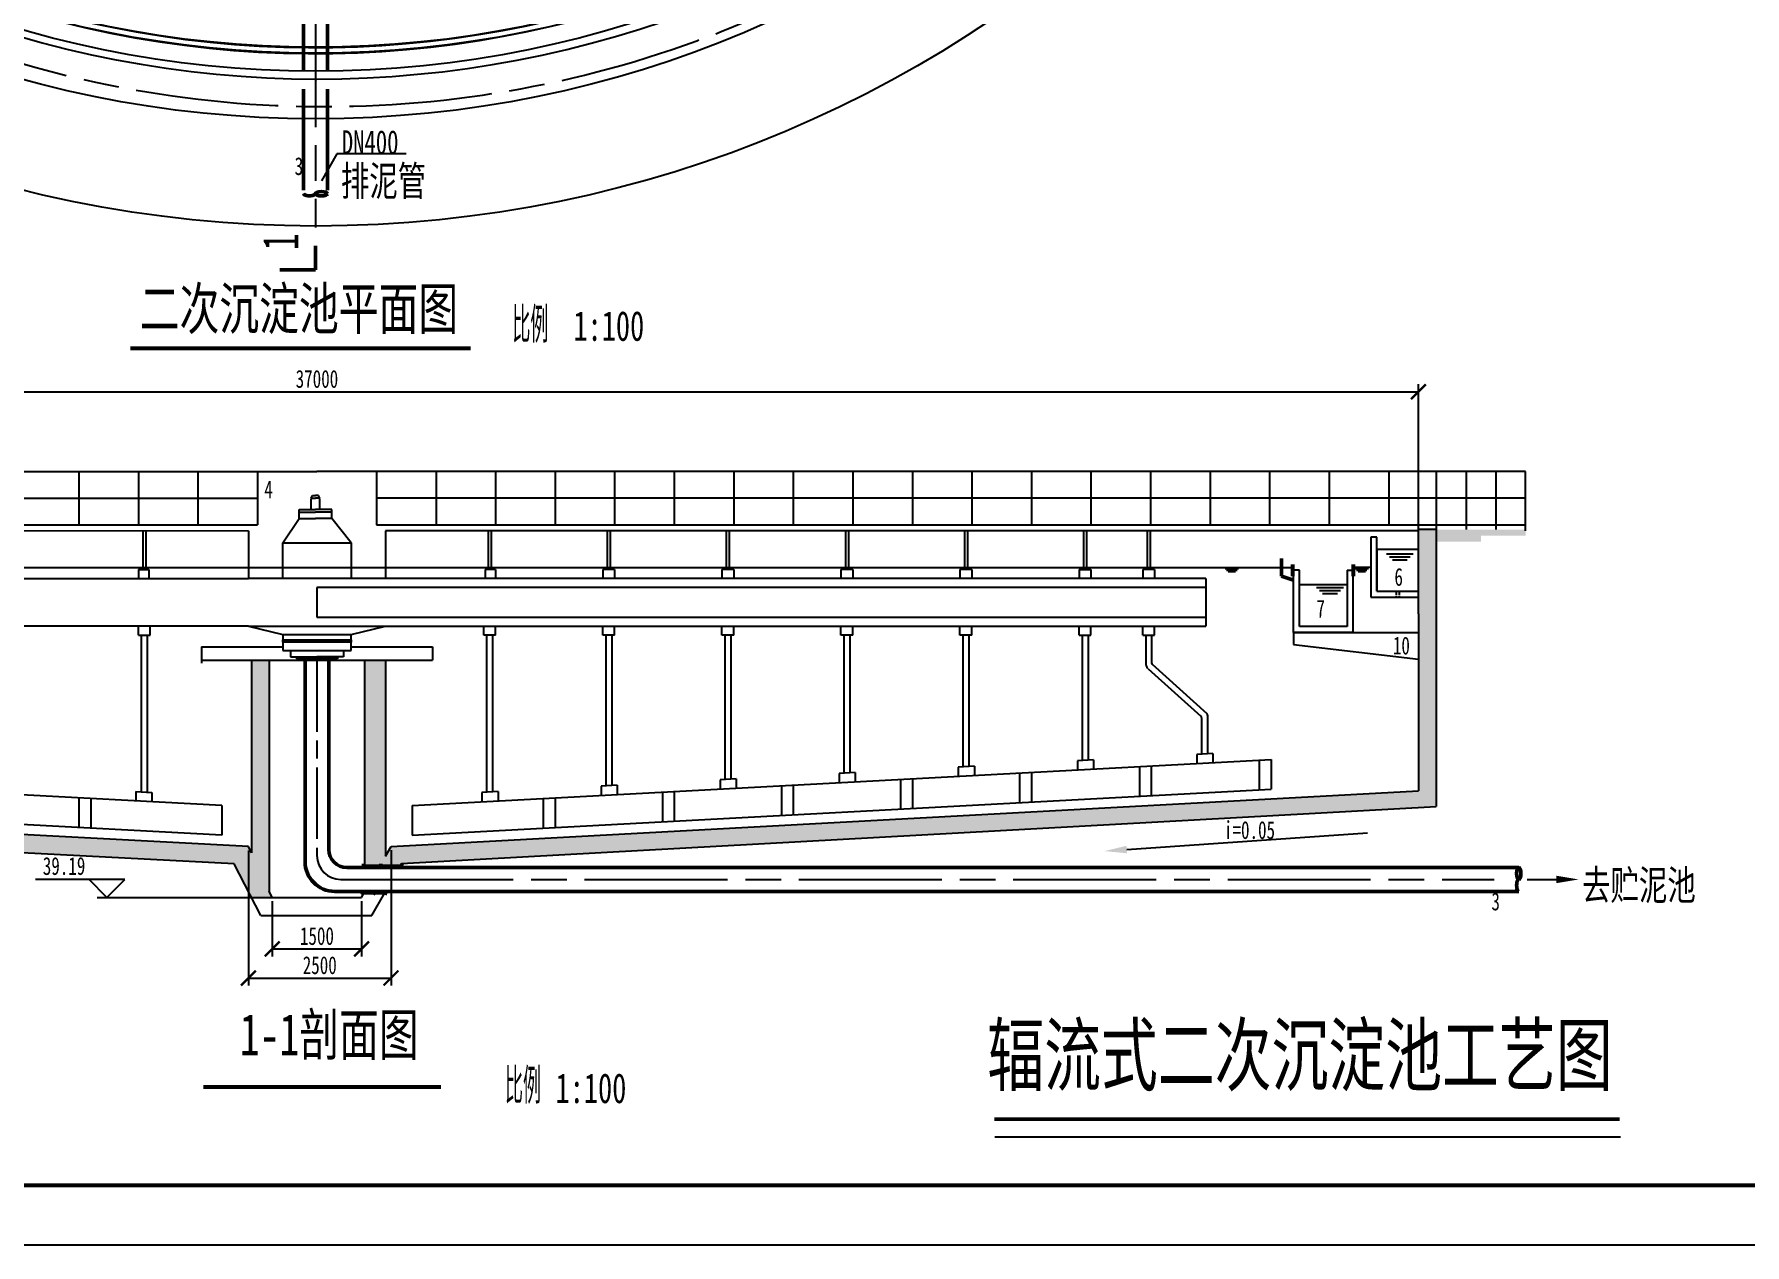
# Model space of a CAD drawing. Header units: millimetres. Extents: x -1157 to 5248, y -43968 to 1732.
# Drawn here: x 2068.3 to 2355.6, y 1127.6 to 1331 of the extents above; entities that cross this region are included whole.
import ezdxf
from ezdxf.enums import TextEntityAlignment as Align

# ---------------------------------------------------------------- set-up
doc = ezdxf.new("R2010")
doc.units = ezdxf.units.MM
for name, pattern in [('ACAD_ISO02W100', [15, 12, -3]), ('ACAD_ISO04W100', [30, 24, -3, 0, -3]), ('ACAD_ISO08W100', [36, 24, -3, 6, -3])]:
    doc.linetypes.add(name, pattern=pattern)
for name, color, linetype in [('33333', 7, 'Continuous'), ('guani', 7, 'Continuous'), ('ZI', 7, 'Continuous'), ('中心线', 7, 'ACAD_ISO08W100'), ('字', 7, 'Continuous'), ('标注', 230, 'Continuous')]:
    doc.layers.add(name, color=color, linetype=linetype)
for name, color, linetype, lineweight in [('guan', 7, 'Continuous', 53), ('图层1', 7, 'Continuous', 53), ('污泥管线', 4, 'ACAD_ISO08W100', 30), ('浮渣挡板', 200, 'Continuous', 50), ('管道', 2, 'Continuous', 50), ('设备', 7, 'Continuous', 25)]:
    doc.layers.add(name, color=color, linetype=linetype, lineweight=lineweight)
doc.styles.add('3', font='simfang.ttf', dxfattribs={"width": 0.7, "height": 3})
doc.styles.add('4', font='simfang.ttf', dxfattribs={"width": 0.7, "height": 4})
doc.styles.add('5', font='simfang.ttf', dxfattribs={"width": 0.7, "height": 5})
doc.styles.add('6', font='simfang.ttf', dxfattribs={"width": 0.7, "height": 6})
doc.styles.add('7', font='simfang.ttf', dxfattribs={"width": 0.7, "height": 7})
doc.styles.get("Standard").update_dxf_attribs({"font": 'txt', "bigfont": 'gbcbig.shx'})
doc.dimstyles.new('nn ISO-25', dxfattribs={"dimtxt": 3, "dimasz": 2.5, "dimexe": 1.25, "dimexo": 0.625, "dimtad": 1, "dimdec": 0, "dimlfac": 100, "dimtxsty": '3', "dimblk": 'ARCHTICK', "dimcen": 2.5, "dimadec": 0, "dimazin": 0, "dimtfac": 1, "dimtdec": 0, "dimtmove": 0, "dimatfit": 3, "dimfxl": 1, "dimarcsym": 0})
pattern_1 = [(50, (1826.3767, 1136.146), (1.8218467, -0.159391), [0.1905, -2.0955]), (355, (1826.3767, 1136.146), (-0.352428, 1.9105664), [0.1524, -1.6764]), (100.451, (1826.5285, 1136.1327), (1.469425, 1.751167), [0.1619, -1.7809]), (46.1842, (1826.3767, 1136.654), (2.71079, -0.420423), [0.28575, -3.14325]), (96.6356, (1826.6026, 1136.619), (2.374042, 2.474256), [0.24285, -2.67135]), (351.184, (1826.3767, 1136.654), (2.374046, 2.474251), [0.2286, -2.5146]), (21, (1826.6307, 1136.527), (1.516149, -1.022655), [0.1905, -2.0955]), (326, (1826.6307, 1136.527), (0.61802, 1.84188), [0.1524, -1.6764]), (71.4514, (1826.757, 1136.4418), (2.134165, 0.8192286), [0.1619, -1.7809]), (37.5, (1826.3767, 1136.146), (0.030886, 0.8455504), [0, -1.65608, 0, -1.7018, 0, -1.68275]), (7.5, (1826.3767, 1136.146), (0.6681966, 1.0018057), [0, -0.97028, 0, -1.61798, 0, -0.64135]), (327.5, (1825.8103, 1136.146), (1.35590595, -0.0572874), [0, -0.635, 0, -1.9812, 0, -2.6289]), (317.5, (1825.5563, 1136.146), (1.4812918, 0.254265), [0, -0.8255, 0, -1.31572, 0, -1.8669])]

# ---------------------------------------------------------------- blocks, each defined once
blk = doc.blocks.new('_ArchTick')
at = {"color": 0, "linetype": 'ByBlock', "const_width": 0.15}
blk.add_lwpolyline([(-0.5, -0.5), (0.5, 0.5)], dxfattribs=at)
blk = doc.blocks.new('*D26')
at = {"layer": 'Defpoints', "color": 0, "ltscale": 0.1, "transparency": 16777216}
for p in [(2300.78, 1270.94), (1930.78, 1257.97), (2300.78, 1247.78)]:
    blk.add_point(p, dxfattribs=at)
at = {"layer": '标注', "color": 0, "lineweight": -2, "ltscale": 0.1, "transparency": 16777216}
for p, q in [((1930.78, 1258.59), (1930.78, 1272.19)), ((1930.78, 1270.94), (2300.78, 1270.94)), ((2300.78, 1248.4), (2300.78, 1272.19))]:
    blk.add_line(p, q, dxfattribs=at)
at = {"layer": '标注', "color": 0, "lineweight": -2, "ltscale": 0.1, "transparency": 16777216, "xscale": 2.5, "yscale": 2.5, "zscale": 2.5, "rotation": 180}
blk.add_blockref('_ArchTick', (1930.78, 1270.94), dxfattribs=at)
at = {"layer": '标注', "color": 0, "lineweight": -2, "ltscale": 0.1, "transparency": 16777216, "xscale": 2.5, "yscale": 2.5, "zscale": 2.5}
blk.add_blockref('_ArchTick', (2300.78, 1270.94), dxfattribs=at)
at = {"layer": '标注', "color": 0, "lineweight": -3, "ltscale": 0.1, "transparency": 16777216, "insert": (2115.78, 1273.08), "char_height": 3, "attachment_point": 5, "style": '3'}
blk.add_mtext('37000', dxfattribs=at)
blk = doc.blocks.new('*D31')
at = {"layer": 'Defpoints', "color": 0, "ltscale": 0.1, "transparency": 16777216}
for p in [(2108.28, 1185.98), (2123.28, 1185.98), (2123.28, 1177.34)]:
    blk.add_point(p, dxfattribs=at)
at = {"layer": '标注', "color": 0, "lineweight": -2, "ltscale": 0.1, "transparency": 16777216}
for p, q in [((2108.28, 1185.36), (2108.28, 1176.09)), ((2123.28, 1185.36), (2123.28, 1176.09)), ((2108.28, 1177.34), (2123.28, 1177.34))]:
    blk.add_line(p, q, dxfattribs=at)
at = {"layer": '标注', "color": 0, "lineweight": -2, "ltscale": 0.1, "transparency": 16777216, "xscale": 2.5, "yscale": 2.5, "zscale": 2.5, "rotation": 180}
blk.add_blockref('_ArchTick', (2108.28, 1177.34), dxfattribs=at)
at = {"layer": '标注', "color": 0, "lineweight": -2, "ltscale": 0.1, "transparency": 16777216, "xscale": 2.5, "yscale": 2.5, "zscale": 2.5}
blk.add_blockref('_ArchTick', (2123.28, 1177.34), dxfattribs=at)
at = {"layer": '标注', "color": 0, "lineweight": -3, "ltscale": 0.1, "transparency": 16777216, "insert": (2115.78, 1179.49), "char_height": 3, "attachment_point": 5, "style": '3'}
blk.add_mtext('1500', dxfattribs=at)
blk = doc.blocks.new('*D32')
at = {"layer": 'Defpoints', "color": 0, "ltscale": 0.1, "transparency": 16777216}
for p in [(2104.28, 1194.52), (2128.22, 1194.57), (2128.22, 1172.45)]:
    blk.add_point(p, dxfattribs=at)
at = {"layer": '标注', "color": 0, "lineweight": -2, "ltscale": 0.1, "transparency": 16777216}
for p, q in [((2104.28, 1193.9), (2104.28, 1171.2)), ((2128.22, 1193.95), (2128.22, 1171.2)), ((2104.28, 1172.45), (2128.22, 1172.45))]:
    blk.add_line(p, q, dxfattribs=at)
at = {"layer": '标注', "color": 0, "lineweight": -2, "ltscale": 0.1, "transparency": 16777216, "xscale": 2.5, "yscale": 2.5, "zscale": 2.5, "rotation": 180}
blk.add_blockref('_ArchTick', (2104.28, 1172.45), dxfattribs=at)
at = {"layer": '标注', "color": 0, "lineweight": -2, "ltscale": 0.1, "transparency": 16777216, "xscale": 2.5, "yscale": 2.5, "zscale": 2.5}
blk.add_blockref('_ArchTick', (2128.22, 1172.45), dxfattribs=at)
at = {"layer": '标注', "color": 0, "lineweight": -3, "ltscale": 0.1, "transparency": 16777216, "insert": (2116.25, 1174.59), "char_height": 3, "attachment_point": 5, "style": '3'}
blk.add_mtext('2500', dxfattribs=at)
blk = doc.blocks.new('11')
for p, q in [((45917, 38225), (47417, 38225)), ((46217, 37925), (45917, 38225)), ((46217, 37925), (46517, 38225))]:
    blk.add_line(p, q)

msp = doc.modelspace()

# ---------------------------------------------------------------- hatches: boundary and pattern name
at = {"ltscale": 0.1}
h = msp.add_hatch(dxfattribs=at)
h.set_pattern_fill('AR-CONC', color=256, scale=0.01, style=0)
h.set_pattern_definition(pattern_1)
h.paths.add_polyline_path([(1930.78408, 1247.86461), (1927.78408, 1247.86461), (1927.78408, 1245.67202), (1930.78408, 1245.67202)])
h.paths.add_polyline_path([(1930.78408, 1233.65504), (1930.78408, 1236.95218), (1927.78408, 1236.95218), (1927.78408, 1229.56024), (1930.78408, 1229.56024)])
h.paths.add_polyline_path([(1930.78408, 1220.50285), (1927.78408, 1220.50285), (1927.78408, 1200.67316), (2101.88013, 1191.6595), (2104.82175, 1185.98306), (2108.28408, 1185.98306), (2107.78408, 1187.05064), (2107.78408, 1218.84504), (2107.78408, 1225.83032), (2104.78408, 1225.83032), (2104.78408, 1193.45612), (2104.28408, 1194.5237), (1930.78928, 1203.88331)])
h = msp.add_hatch(dxfattribs=at)
h.set_pattern_fill('AR-CONC', color=256, scale=0.01, style=0)
h.set_pattern_definition(pattern_1)
h.paths.add_polyline_path([(2303.78408, 1201.23991), (2303.78408, 1207.62872), (2303.78408, 1223.65504), (2303.78408, 1247.77827), (2300.78408, 1247.77827), (2300.78408, 1247.56827), (2300.78408, 1233.65504), (2300.78408, 1203.88359), (2128.22156, 1194.57428), (2127.28408, 1192.94306), (2127.28408, 1225.83032), (2123.78408, 1225.83032), (2123.78408, 1224.05504), (2123.78408, 1218.84504), (2123.78408, 1191.91259), (2123.78408, 1191.21611), (2125.71686, 1191.21611), (2129.75173, 1191.21611), (2130.00912, 1191.66397)])
h.paths.add_polyline_path([(2311.28408, 1246.77827), (2318.78408, 1246.77827), (2318.78408, 1247.77827), (2303.78408, 1247.77827), (2303.78408, 1245.77827), (2311.28408, 1245.77827)])

# ---------------------------------------------------------------- linework, layer by layer
at = {"lineweight": 50}
for p, q in [((2115.54967, 1291.43875), (2115.54967, 1295.43875)), ((2115.54967, 1291.43875), (2109.54967, 1291.43875)), ((2229.55251, 1148.72701), (2334.55251, 1148.72701))]:
    msp.add_line(p, q, dxfattribs=at)
for p, q in [((1912.78408, 1257.56827), (2115.78408, 1257.56827)), ((2075.78408, 1257.56827), (2075.78408, 1248.56827)), ((2085.78408, 1257.56827), (2085.78408, 1248.56827)), ((2095.78408, 1257.56827), (2095.78408, 1248.56827)), ((2105.78408, 1257.56827), (2105.78408, 1248.56827)), ((2318.78408, 1257.56827), (2115.78408, 1257.56827)), ((2125.78408, 1257.56827), (2125.78408, 1248.56827)), ((2135.78408, 1257.56827), (2135.78408, 1248.56827)), ((2145.78408, 1257.56827), (2145.78408, 1248.56827)), ((2155.78408, 1257.56827), (2155.78408, 1248.56827)), ((2165.78408, 1257.56827), (2165.78408, 1248.56827)), ((2175.78408, 1257.56827), (2175.78408, 1248.56827)), ((2185.78408, 1257.56827), (2185.78408, 1248.56827)), ((2195.78408, 1257.56827), (2195.78408, 1248.56827)), ((2205.78408, 1257.56827), (2205.78408, 1248.56827)), ((2215.78408, 1257.56827), (2215.78408, 1248.56827)), ((2225.78408, 1257.56827), (2225.78408, 1248.56827)), ((2235.78408, 1257.56827), (2235.78408, 1248.56827)), ((2245.78408, 1257.56827), (2245.78408, 1248.56827)), ((2255.78408, 1257.56827), (2255.78408, 1248.56827)), ((2265.78408, 1257.56827), (2265.78408, 1248.56827)), ((2275.78408, 1257.56827), (2275.78408, 1248.56827)), ((2285.78408, 1257.56827), (2285.78408, 1248.56827)), ((2295.78408, 1257.56827), (2295.78408, 1248.56827)), ((2300.78408, 1247.56827), (2300.78408, 1257.56827)), ((2303.78408, 1255.89752), (2303.78408, 1204.68779)), ((2318.78408, 1247.56827), (2318.78408, 1257.56827)), ((1912.78408, 1253.06397), (2105.78408, 1253.06397)), ((2318.78408, 1253.06397), (2125.78408, 1253.06397)), ((1937.78408, 1247.86461), (2104.28408, 1247.57504)), ((2086.53408, 1247.55504), (2086.53408, 1241.05504)), ((2087.03408, 1247.55504), (2087.03408, 1241.05504)), ((2300.78408, 1247.55504), (2127.28408, 1247.55504)), ((2144.53408, 1247.55504), (2144.53408, 1241.05504)), ((2145.03408, 1247.55504), (2145.03408, 1241.05504)), ((2164.53408, 1247.55504), (2164.53408, 1241.05504)), ((2165.03408, 1247.55504), (2165.03408, 1241.05504)), ((2184.53408, 1247.55504), (2184.53408, 1241.05504)), ((2185.03408, 1247.55504), (2185.03408, 1241.05504)), ((2204.53408, 1247.55504), (2204.53408, 1241.05504)), ((2205.03408, 1247.55504), (2205.03408, 1241.05504)), ((2224.53408, 1247.55504), (2224.53408, 1241.05504)), ((2225.03408, 1247.55504), (2225.03408, 1241.05504)), ((2244.53408, 1247.55504), (2244.53408, 1241.05504)), ((2245.03408, 1247.55504), (2245.03408, 1241.05504)), ((2255.2214, 1247.55504), (2255.2214, 1241.05504)), ((2255.7214, 1247.55504), (2255.7214, 1241.05504)), ((2300.78408, 1233.65504), (2300.78408, 1247.77827)), ((2303.78408, 1247.77827), (2300.78408, 1247.77827)), ((1966.51389, 1239.55504), (2104.28408, 1239.55504)), ((2085.78408, 1241.05504), (2087.54543, 1241.05504)), ((2085.78408, 1241.05504), (2085.78408, 1239.55504)), ((2087.54543, 1239.55504), (2087.54543, 1239.55504)), ((2265.05426, 1239.55504), (2127.28408, 1239.55504)), ((2145.78408, 1241.05504), (2144.02273, 1241.05504)), ((2144.02273, 1239.55504), (2144.02273, 1239.55504)), ((2145.78408, 1241.05504), (2145.78408, 1239.55504)), ((2163.78408, 1241.05504), (2163.78408, 1239.55504)), ((2165.78408, 1241.05504), (2163.78408, 1241.05504)), ((2165.78408, 1241.05504), (2165.78408, 1239.55504)), ((2185.78408, 1241.05504), (2183.78408, 1241.05504)), ((2183.78408, 1241.05504), (2183.78408, 1239.55504)), ((2185.78408, 1241.05504), (2185.78408, 1239.55504)), ((2203.78408, 1241.05504), (2203.78408, 1239.55504)), ((2205.78408, 1241.05504), (2203.78408, 1241.05504)), ((2205.78408, 1241.05504), (2205.78408, 1239.55504)), ((2225.78408, 1241.05504), (2223.78408, 1241.05504)), ((2223.78408, 1241.05504), (2223.78408, 1239.55504)), ((2225.78408, 1241.05504), (2225.78408, 1239.55504)), ((2243.78408, 1241.05504), (2245.78408, 1241.05504)), ((2243.78408, 1241.05504), (2243.78408, 1239.55504)), ((2245.78408, 1241.05504), (2245.78408, 1239.55504)), ((2256.4714, 1241.05504), (2254.4714, 1241.05504)), ((2254.4714, 1241.05504), (2254.4714, 1239.55504)), ((2256.4714, 1241.05504), (2256.4714, 1239.55504)), ((2265.05426, 1239.55504), (2265.05426, 1231.55504)), ((2265.05426, 1238.05504), (2127.28408, 1238.05504)), ((2127.28408, 1233.05504), (2265.05426, 1233.05504)), ((2300.78408, 1233.65504), (2300.78408, 1221.65504)), ((2300.78408, 1233.34504), (2300.78408, 1230.34504)), ((2104.28408, 1231.55504), (1966.51389, 1231.55504)), ((2085.78408, 1230.05504), (2085.78408, 1231.55504)), ((2085.78408, 1230.05504), (2087.78408, 1230.05504)), ((2086.28408, 1230.05504), (2086.28408, 1203.72742)), ((2087.28408, 1230.05504), (2087.28408, 1203.66607)), ((2087.78408, 1230.05504), (2087.78408, 1231.55504)), ((2127.28408, 1231.55504), (2265.05426, 1231.55504)), ((2143.78408, 1230.05504), (2143.78408, 1231.55504)), ((2145.78408, 1230.05504), (2143.78408, 1230.05504)), ((2144.28408, 1230.05504), (2144.28408, 1203.66607)), ((2145.28408, 1230.05504), (2145.28408, 1203.72742)), ((2145.78408, 1230.05504), (2145.78408, 1231.55504)), ((2163.78408, 1230.05504), (2163.78408, 1231.55504)), ((2165.78408, 1230.05504), (2163.78408, 1230.05504)), ((2164.28408, 1230.05504), (2164.28408, 1204.72967)), ((2165.28408, 1230.05504), (2165.28408, 1204.79102)), ((2165.78408, 1230.05504), (2165.78408, 1231.55504)), ((2183.78408, 1230.05504), (2183.78408, 1231.55504)), ((2185.78408, 1230.05504), (2183.78408, 1230.05504)), ((2184.28408, 1230.05504), (2184.28408, 1205.80327)), ((2185.28408, 1230.05504), (2185.28408, 1205.86462)), ((2185.78408, 1230.05504), (2185.78408, 1231.55504)), ((2203.78408, 1230.05504), (2203.78408, 1231.55504)), ((2205.78408, 1230.05504), (2203.78408, 1230.05504)), ((2204.28408, 1230.05504), (2204.28408, 1206.85686)), ((2205.28408, 1230.05504), (2205.28408, 1206.91821)), ((2205.78408, 1230.05504), (2205.78408, 1231.55504)), ((2223.78408, 1230.05504), (2223.78408, 1231.55504)), ((2225.78408, 1230.05504), (2223.78408, 1230.05504)), ((2224.28408, 1230.05504), (2224.28408, 1207.92046)), ((2225.28408, 1230.05504), (2225.28408, 1207.98181)), ((2225.78408, 1230.05504), (2225.78408, 1231.55504)), ((2243.78408, 1230.05504), (2243.78408, 1231.55504)), ((2243.78408, 1230.05504), (2245.78408, 1230.05504)), ((2244.28408, 1230.05504), (2244.28408, 1208.98406)), ((2245.28408, 1230.05504), (2245.28408, 1209.04541)), ((2245.78408, 1230.05504), (2245.78408, 1231.55504)), ((2254.4714, 1230.05504), (2254.4714, 1231.55504)), ((2254.4714, 1230.05504), (2256.4714, 1230.05504)), ((2254.9714, 1230.05504), (2254.9714, 1225.42075)), ((2255.9714, 1230.05504), (2255.9714, 1225.42075)), ((2256.4714, 1230.05504), (2256.4714, 1231.55504)), ((2096.38408, 1225.83032), (2135.18408, 1225.83032)), ((2107.78408, 1225.83032), (2107.78408, 1224.05504)), ((2107.78408, 1225.83032), (2107.78408, 1225.83032)), ((2107.78408, 1225.83032), (2107.78408, 1218.84504)), ((2123.78408, 1225.83032), (2123.78408, 1218.84504)), ((2123.78408, 1225.83032), (2123.78408, 1224.05504)), ((2255.36322, 1224.41546), (2264.23217, 1216.42039)), ((2256.03279, 1225.15821), (2265.23217, 1216.86526)), ((2107.78408, 1218.84504), (2107.78408, 1187.05064)), ((2123.78408, 1218.84504), (2123.78408, 1191.91259)), ((2264.39738, 1210.05418), (2264.39738, 1216.04901)), ((2265.23217, 1216.86526), (2265.24074, 1216.85716)), ((2265.39738, 1210.11554), (2265.39738, 1216.4937)), ((2300.78408, 1212.65504), (2300.78408, 1207.02442)), ((2263.54324, 1210.00043), (2263.54324, 1208.49071)), ((2266.25152, 1210.16794), (2266.25152, 1208.65822)), ((2203.49183, 1206.80825), (2203.49183, 1205.30113)), ((2206.20011, 1206.97441), (2206.20011, 1205.43466)), ((2223.49183, 1207.87185), (2223.49183, 1206.37473)), ((2226.20011, 1208.03801), (2226.20011, 1206.50826)), ((2235.78408, 1207.02273), (2235.78408, 1202.01666)), ((2243.49183, 1208.93545), (2243.49183, 1207.44833)), ((2246.20011, 1209.10161), (2246.20011, 1207.58186)), ((2255.90786, 1208.10297), (2255.90786, 1203.0969)), ((2276.03165, 1209.18322), (2276.03165, 1204.17715)), ((2085.36804, 1203.78498), (2085.36804, 1202.21386)), ((2146.20011, 1203.78498), (2146.20011, 1202.21386)), ((2163.49183, 1204.68106), (2163.49183, 1203.15393)), ((2166.20011, 1204.84722), (2166.20011, 1203.28746)), ((2175.80385, 1203.80299), (2175.80385, 1198.79691)), ((2183.49183, 1205.75466), (2183.49183, 1204.23753)), ((2186.20011, 1205.92082), (2186.20011, 1204.36106)), ((2195.78408, 1204.87553), (2195.78408, 1199.86945)), ((2215.78408, 1205.94913), (2215.78408, 1200.94305)), ((2075.78408, 1202.72833), (2075.78408, 1197.72225)), ((2088.07633, 1203.61746), (2088.07633, 1202.04634)), ((2099.78408, 1201.44), (2099.78408, 1196.43393)), ((2131.78408, 1201.44), (2131.78408, 1196.43393)), ((2143.49183, 1203.61746), (2143.49183, 1202.04634)), ((2155.78408, 1202.72833), (2155.78408, 1197.72225)), ((2229.64245, 1145.77037), (2334.69977, 1145.77037)), ((1814.10078, 1127.63614), (2655.10078, 1127.63614))]:
    msp.add_line(p, q)
at = {"lineweight": -3, "ltscale": 0.1}
for p, q in [((2114.81325, 1253.06397), (2115.05575, 1253.51999)), ((2114.81325, 1253.06397), (2115.54895, 1253.06397)), ((2114.81325, 1251.16405), (2114.81325, 1253.01785)), ((2115.05575, 1253.51999), (2115.54895, 1253.51999)), ((2116.04214, 1253.51999), (2115.54895, 1253.51999)), ((2116.28464, 1253.06397), (2115.54895, 1253.06397)), ((2116.28464, 1253.06397), (2116.04214, 1253.51999)), ((2116.28464, 1251.16405), (2116.28464, 1253.01785)), ((2112.79293, 1250.70865), (2112.79293, 1251.16405)), ((2112.79293, 1251.16405), (2115.54895, 1251.16405)), ((2112.79293, 1249.62413), (2112.79293, 1250.70865)), ((2112.79293, 1250.70865), (2115.54895, 1250.70865)), ((2118.30496, 1251.16405), (2115.54895, 1251.16405)), ((2118.30496, 1250.70865), (2115.54895, 1250.70865)), ((2118.30496, 1250.70865), (2118.30496, 1251.16405)), ((2118.30496, 1249.62413), (2118.30496, 1250.70865)), ((1912.78408, 1248.56827), (2105.78408, 1248.56827)), ((2104.28408, 1247.57504), (2104.28408, 1239.55504)), ((2110.03408, 1245.5372), (2112.79293, 1249.62413)), ((2112.79293, 1249.62413), (2115.54895, 1249.62413)), ((2118.30496, 1249.62413), (2115.54895, 1249.62413)), ((2121.53408, 1245.5372), (2118.30496, 1249.62413)), ((2125.78408, 1248.56827), (2318.78408, 1248.56827)), ((2127.28408, 1247.55504), (2127.28408, 1239.55504)), ((2110.03408, 1239.55504), (2110.03408, 1245.5372)), ((2110.03408, 1245.5372), (2121.53408, 1245.5372)), ((2121.53408, 1245.5372), (2121.53408, 1239.55504)), ((2292.78408, 1246.51425), (2292.78408, 1236.43503)), ((2293.78408, 1237.43503), (2293.78408, 1246.51425)), ((2300.78408, 1244.43503), (2293.78408, 1244.43503)), ((2293.78408, 1244.43503), (2293.78408, 1241.44474)), ((2293.78408, 1244.43503), (2293.78408, 1241.43503)), ((2300.78408, 1244.43503), (2293.78408, 1244.43503)), ((2293.78408, 1244.43503), (2293.78408, 1241.44474)), ((2293.78408, 1244.43503), (2293.78408, 1241.43503)), ((2293.78408, 1244.43503), (2293.78408, 1237.43503)), ((2270.56213, 1241.16904), (2268.31742, 1241.16904)), ((2270.56213, 1241.16904), (2268.31742, 1241.16904)), ((2270.56213, 1241.16904), (2268.31742, 1241.16904)), ((2270.56213, 1241.16904), (2268.31742, 1241.16904)), ((2270.56213, 1241.16904), (2268.31742, 1241.16904)), ((2270.56213, 1241.16904), (2268.31742, 1241.16904)), ((2292.78408, 1241.43503), (2289.78408, 1241.43503)), ((2292.78408, 1241.43503), (2289.78408, 1241.43503)), ((2292.39124, 1241.16904), (2290.14653, 1241.16904)), ((2292.39124, 1241.16904), (2290.14653, 1241.16904)), ((2292.39124, 1241.16904), (2290.14653, 1241.16904)), ((2292.39124, 1241.16904), (2290.14653, 1241.16904)), ((2292.39124, 1241.16904), (2290.14653, 1241.16904)), ((2292.39124, 1241.16904), (2290.14653, 1241.16904)), ((2292.78408, 1241.43503), (2292.78408, 1238.43503)), ((2292.78408, 1241.43503), (2292.78408, 1238.43503)), ((2299.89177, 1243.65638), (2295.40235, 1243.65638)), ((2299.89177, 1243.65638), (2295.40235, 1243.65638)), ((2299.89177, 1243.65638), (2295.40235, 1243.65638)), ((2299.89177, 1243.65638), (2295.40235, 1243.65638)), ((2299.89177, 1243.65638), (2295.40235, 1243.65638)), ((2299.89177, 1243.65638), (2295.40235, 1243.65638)), ((2299.39177, 1243.15638), (2295.90235, 1243.15638)), ((2298.89177, 1242.65638), (2296.40235, 1242.65638)), ((2087.54543, 1241.05504), (2087.54543, 1239.55504)), ((2127.28408, 1239.55504), (2104.28408, 1239.55504)), ((2144.02273, 1241.05504), (2144.02273, 1239.55504)), ((2270.31213, 1240.91904), (2268.56742, 1240.91904)), ((2270.31213, 1240.91904), (2268.56742, 1240.91904)), ((2270.06213, 1240.66904), (2268.81742, 1240.66904)), ((2270.06213, 1240.66904), (2268.81742, 1240.66904)), ((2279.78408, 1230.48569), (2279.78408, 1240.94474)), ((2280.78408, 1240.94474), (2279.78408, 1240.94474)), ((2280.78408, 1233.315), (2280.78408, 1240.94474)), ((2280.78408, 1231.48569), (2280.78408, 1240.94474)), ((2288.78408, 1238.48569), (2280.78408, 1238.48569)), ((2288.78408, 1238.48569), (2281.78408, 1238.48569)), ((2288.78408, 1240.94474), (2288.78408, 1234.315)), ((2288.78408, 1240.94474), (2289.78408, 1240.94474)), ((2288.78408, 1240.94474), (2288.78408, 1231.48569)), ((2288.78408, 1240.94474), (2289.78408, 1240.94474)), ((2289.78408, 1240.94474), (2289.78408, 1230.48569)), ((2292.14124, 1240.91904), (2290.39653, 1240.91904)), ((2292.14124, 1240.91904), (2290.39653, 1240.91904)), ((2291.89124, 1240.66904), (2290.64653, 1240.66904)), ((2291.89124, 1240.66904), (2290.64653, 1240.66904)), ((2127.28408, 1238.05504), (2115.78408, 1238.05504)), ((2115.78408, 1238.05504), (2115.78408, 1233.05504)), ((2288.17735, 1237.98569), (2283.68792, 1237.98569)), ((2288.17735, 1237.98569), (2283.68792, 1237.98569)), ((2288.17735, 1237.98569), (2283.68792, 1237.98569)), ((2288.17735, 1237.98569), (2283.68792, 1237.98569)), ((2288.17735, 1237.98569), (2283.68792, 1237.98569)), ((2288.17735, 1237.98569), (2283.68792, 1237.98569)), ((2287.67735, 1237.48569), (2284.18792, 1237.48569)), ((2287.67735, 1237.48569), (2284.18792, 1237.48569)), ((2287.17735, 1236.98569), (2284.68792, 1236.98569)), ((2287.17735, 1236.98569), (2284.68792, 1236.98569)), ((2292.78408, 1236.43503), (2300.78408, 1236.43503)), ((2293.78408, 1237.43503), (2300.78408, 1237.43503)), ((2115.78408, 1233.05504), (2127.28408, 1233.05504)), ((2104.28408, 1231.55504), (2127.28408, 1231.55504)), ((2104.28408, 1231.55504), (2110.03408, 1230.14342)), ((2110.03408, 1230.14342), (2121.53408, 1230.14342)), ((2110.03408, 1230.14342), (2110.03408, 1229.24095)), ((2121.53408, 1230.14342), (2127.28408, 1231.55504)), ((2121.53408, 1229.24095), (2121.53408, 1230.14342)), ((2289.78408, 1230.48569), (2279.78408, 1230.48569)), ((2279.78408, 1230.48569), (2300.78408, 1230.48569)), ((2279.78408, 1230.48569), (2279.78408, 1228.48569)), ((2288.78408, 1231.48569), (2280.78408, 1231.48569)), ((2096.38408, 1228.08146), (2110.03408, 1228.08146)), ((2096.38408, 1228.08146), (2096.38408, 1225.83032)), ((2110.03408, 1229.24095), (2121.53408, 1229.24095)), ((2110.03408, 1228.86365), (2110.03408, 1229.24095)), ((2121.53408, 1228.86365), (2110.03408, 1228.86365)), ((2110.03408, 1228.86365), (2110.03408, 1228.06709)), ((2110.03408, 1228.06709), (2110.03408, 1227.47644)), ((2110.03408, 1227.47644), (2121.53408, 1227.47644)), ((2111.34162, 1227.47644), (2111.34162, 1226.42295)), ((2120.22654, 1227.47644), (2120.22654, 1226.42295)), ((2121.53408, 1229.24095), (2121.53408, 1228.86365)), ((2121.53408, 1228.06709), (2121.53408, 1228.86365)), ((2121.53408, 1228.08146), (2135.18408, 1228.08146)), ((2121.53408, 1227.47644), (2121.53408, 1228.06709)), ((2135.18408, 1228.08146), (2135.18408, 1225.83032)), ((2279.78408, 1228.48569), (2300.78408, 1226.02989)), ((2096.38408, 1225.83032), (2096.38408, 1225.33032)), ((2104.78408, 1225.83032), (2104.78408, 1193.45612)), ((2111.34162, 1226.42295), (2115.78408, 1226.42295)), ((2112.35392, 1226.42295), (2112.35392, 1226.09652)), ((2112.35392, 1226.09652), (2115.78408, 1226.09652)), ((2112.65312, 1226.09652), (2112.65312, 1225.83032)), ((2112.65312, 1225.83032), (2115.78408, 1225.83032)), ((2120.22654, 1226.42295), (2115.78408, 1226.42295)), ((2119.21424, 1226.09652), (2115.78408, 1226.09652)), ((2118.91503, 1225.83032), (2115.78408, 1225.83032)), ((2118.91503, 1226.09652), (2118.91503, 1225.83032)), ((2119.21424, 1226.42295), (2119.21424, 1226.09652)), ((2127.28408, 1225.83032), (2127.28408, 1192.94306)), ((2303.78408, 1207.62872), (2303.78408, 1201.23991)), ((2130.00912, 1191.66397), (2303.78408, 1201.23991)), ((2104.78408, 1193.45612), (2104.28408, 1194.5237)), ((2127.28408, 1192.94306), (2128.22156, 1194.57428)), ((2106.3764, 1182.98306), (2101.88013, 1191.6595)), ((2123.78408, 1191.91259), (2123.78408, 1191.21611)), ((2123.78408, 1191.21611), (2125.71686, 1191.21611)), ((2129.75173, 1191.21611), (2130.00912, 1191.66397)), ((2108.28408, 1185.98306), (2107.78408, 1187.05064)), ((2119.78408, 1189.01274), (2138.784, 1189.01274)), ((2123.28408, 1185.98306), (2123.7283, 1186.75601)), ((2123.78408, 1186.75601), (2124.30301, 1186.75601)), ((2125.02009, 1182.98306), (2127.18845, 1186.75601)), ((2108.28408, 1185.98306), (2123.28408, 1185.98306)), ((2106.3764, 1182.98306), (2125.02009, 1182.98306))]:
    msp.add_line(p, q, dxfattribs=at)
at = {"ltscale": 0.1}
msp.add_line((1951.87376, 1241.43503), (2279.69439, 1241.43503), dxfattribs=at)
at = {"linetype": 'ACAD_ISO02W100', "lineweight": -3, "ltscale": 0.05}
for p, q in [((2297.03408, 1237.43503), (2297.03408, 1236.43503)), ((2297.53408, 1237.43503), (2297.53408, 1236.43503))]:
    msp.add_line(p, q, dxfattribs=at)
at = {"linetype": 'ACAD_ISO02W100', "ltscale": 10}
for p, q in [((2233.78408, 1206.92916), (2233.78408, 1201.91804)), ((2253.90786, 1208.00436), (2253.90786, 1202.99325)), ((2274.03165, 1209.08965), (2274.03165, 1204.07854)), ((2193.78408, 1204.77692), (2193.78408, 1199.77084)), ((2213.78408, 1205.85052), (2213.78408, 1200.84444)), ((2077.78408, 1202.62971), (2077.78408, 1197.62364)), ((2153.78408, 1202.62971), (2153.78408, 1197.62364)), ((2173.8087, 1203.70735), (2173.8087, 1198.69854))]:
    msp.add_line(p, q, dxfattribs=at)
at = {"lineweight": 25, "ltscale": 100}
msp.add_line((2319.05712, 1189.01274), (2323.95712, 1189.01274), dxfattribs=at)
at = {"lineweight": -3}
for radius in [203, 185, 177, 177]:
    msp.add_circle((2115.59456, 1501.78298), radius, dxfattribs=at)
at = {"ltscale": 0.1}
msp.add_circle((2115.54967, 1501.78298), 173.97557, dxfattribs=at)
at = {"lineweight": -3, "ltscale": 0.1}
msp.add_circle((2115.54967, 1501.78298), 172.97556, dxfattribs=at)
at = {"linetype": 'ByBlock', "lineweight": -3}
msp.add_arc((2115.91594, 1501.47891), 177.99815, 226.7535979, 223.2108733, dxfattribs=at)
at = {"lineweight": -3}
for radius, start, end in [(174, 242.9520649, 237.022269), (173, 242.9691458, 237.0050428)]:
    msp.add_arc((2115.59456, 1501.78298), radius, start, end, dxfattribs=at)
for centre, radius, start, end in [((2256.4714, 1225.42075), 1.5, 180, 219.3401758), ((2256.4714, 1225.42075), 0.5, 180, 219.3401758), ((2263.89738, 1216.04901), 0.5, 0, 47.9663496), ((2264.89738, 1216.4937), 0.5, 0, 46.629708), ((2119.78408, 1193.01274), 4, 180, 270)]:
    msp.add_arc(centre, radius, start, end)
at = {"layer": '33333', "lineweight": 25, "ltscale": 100}
msp.add_lwpolyline([(2323.95712, 1189.01274, 1.25, 0, 0), (2327.70712, 1189.01274, 0, 0, 0)], format="xyseb", dxfattribs=at)
at = {"layer": 'guan', "lineweight": -3, "ltscale": 0.1}
for p, q in [((2119.13683, 1310.90074), (2116.54967, 1306.40192)), ((2130.76657, 1310.90074), (2119.13683, 1310.90074)), ((2289.88408, 1240.94474), (2289.88408, 1239.94474))]:
    msp.add_line(p, q, dxfattribs=at)
at = {"layer": 'guan'}
for p, q in [((2084.48835, 1278.27483), (2141.5564, 1278.27483)), ((2096.7256, 1154.19825), (2136.60308, 1154.1461))]:
    msp.add_line(p, q, dxfattribs=at)
at = {"layer": 'guan', "ltscale": 0.1}
for p, q in [((2279.69439, 1239.94474), (2279.69439, 1241.94474)), ((2289.88408, 1239.94474), (2289.88408, 1241.94474))]:
    msp.add_line(p, q, dxfattribs=at)
at = {"layer": 'guani', "linetype": 'ACAD_ISO02W100'}
for p, q in [((2303.78408, 1257.56827), (2303.78408, 1247.56827)), ((2308.78408, 1257.56827), (2308.78408, 1247.77827)), ((2313.78408, 1257.56827), (2313.78408, 1247.77827))]:
    msp.add_line(p, q, dxfattribs=at)
at = {"layer": 'guani'}
for p, q in [((2300.78408, 1233.65504), (2300.78408, 1203.88359)), ((2300.78408, 1233.34504), (2300.78408, 1230.34504)), ((2303.78408, 1223.65504), (2303.78408, 1204.68779))]:
    msp.add_line(p, q, dxfattribs=at)
at = {"layer": 'ZI'}
for p, q in [((2266.25152, 1210.16794), (2263.54324, 1210.00178)), ((2099.78408, 1201.44), (1955.53651, 1209.18322)), ((2131.78408, 1201.44), (2276.03165, 1209.18322)), ((2206.20011, 1206.97441), (2203.49183, 1206.80825)), ((2226.20011, 1208.03801), (2223.49183, 1207.87185)), ((2246.20011, 1209.10161), (2243.49183, 1208.93545)), ((2104.28408, 1194.5237), (1930.78928, 1203.88331)), ((2099.78408, 1196.43393), (1955.53651, 1204.17715)), ((2085.36804, 1203.78362), (2088.07633, 1203.61746)), ((2128.22156, 1194.57428), (2300.78408, 1203.88359)), ((2131.78408, 1196.43393), (2276.03165, 1204.17715)), ((2146.20011, 1203.78362), (2143.49183, 1203.61746)), ((2166.20011, 1204.84722), (2163.49183, 1204.68106)), ((2186.20011, 1205.92082), (2183.49183, 1205.75466)), ((2101.88013, 1191.6595), (1927.78408, 1200.67316))]:
    msp.add_line(p, q, dxfattribs=at)
at = {"layer": '中心线', "lineweight": -3}
for p, q in [((2115.54967, 1699.36598), (2115.54967, 1298.54762)), ((2124.74146, 1189.01274), (2313.49002, 1189.01274))]:
    msp.add_line(p, q, dxfattribs=at)
at = {"layer": '中心线', "lineweight": -3, "ltscale": 0.1}
msp.add_line((2293.78408, 1246.51425), (2292.78408, 1246.51425), dxfattribs=at)
at = {"layer": '中心线', "ltscale": 0.5}
msp.add_line((2115.78408, 1225.83032), (2115.78408, 1193.01274), dxfattribs=at)
at = {"layer": '中心线', "lineweight": -3}
msp.add_arc((2117.09481, 1500.35672), 181.50919, 225.867102, 225.5566408, dxfattribs=at)
at = {"layer": '图层1'}
msp.add_line((1839.10078, 1137.63614), (2645.10078, 1137.63614), dxfattribs=at)
at = {"layer": '标注', "lineweight": -3, "ltscale": 0.1}
msp.add_line((2078.86912, 1185.98306), (2108.28408, 1185.98306), dxfattribs=at)
at = {"layer": '浮渣挡板', "ltscale": 0.1}
for p, q in [((2277.78408, 1239.93503), (2277.78408, 1242.93503)), ((2279.78408, 1239.31474), (2277.78408, 1239.93503))]:
    msp.add_line(p, q, dxfattribs=at)
at = {"layer": '管道', "linetype": 'ACAD_ISO02W100'}
for p, q in [((2113.54967, 1501.78298), (2113.54967, 1316.78593)), ((2117.54967, 1501.78298), (2117.54967, 1316.78544)), ((2113.54967, 1316.78593), (2113.54967, 1304.19997)), ((2117.54967, 1316.78544), (2117.54967, 1304.19997))]:
    msp.add_line(p, q, dxfattribs=at)
at = {"layer": '管道', "ltscale": 0.1}
for p, q in [((2113.78408, 1225.83032), (2113.78408, 1192.01274)), ((2117.78408, 1225.83032), (2117.78408, 1194.01274)), ((2120.78408, 1191.01274), (2125.59998, 1191.01274)), ((2118.78408, 1187.01274), (2124.45056, 1187.01274))]:
    msp.add_line(p, q, dxfattribs=at)
at = {"layer": '管道'}
for p, q in [((2123.57256, 1191.21611), (2123.58733, 1191.61442)), ((2123.57256, 1191.21611), (2129.95088, 1191.21611)), ((2126.49688, 1191.21611), (2126.53085, 1191.62444)), ((2129.95088, 1191.21611), (2130.16821, 1191.62444)), ((2123.55779, 1186.75601), (2123.34749, 1186.44019)), ((2123.55779, 1186.75601), (2127.31885, 1186.75601)), ((2125.43832, 1186.75601), (2125.29846, 1186.44519)), ((2127.31885, 1186.75601), (2127.17472, 1186.44519))]:
    msp.add_line(p, q, dxfattribs=at)
at = {"layer": '管道', "linetype": 'ACAD_ISO02W100', "ltscale": 100}
for p, q in [((2125.59998, 1191.01274), (2317.63029, 1191.01274)), ((2124.45056, 1187.01274), (2317.63029, 1187.01274))]:
    msp.add_line(p, q, dxfattribs=at)
at = {"layer": '管道', "ltscale": 0.1}
for centre, radius in [((2120.78408, 1194.01274), 3), ((2118.78408, 1192.01274), 5)]:
    msp.add_arc(centre, radius, 180, 270, dxfattribs=at)
at = {"layer": '管道', "ltscale": 0.1, "extrusion": (0, 0, -1)}
for centre, major_axis, ratio in [((2116.52474, 1304.19997), (1.02493, 0), 0.349940625), ((2317.63029, 1190.01274), (0, -1), 0.358666048)]:
    msp.add_ellipse(centre, major_axis=major_axis, ratio=ratio, dxfattribs=at)
at = {"layer": '管道', "ltscale": 0.1}
msp.add_ellipse((2114.52474, 1304.24932), major_axis=(-0.97507, 0), ratio=0.42747987, start_param=0, end_param=3.141592654, dxfattribs=at)
at = {"layer": '管道', "ltscale": 0.1, "extrusion": (0, 0, -1)}
msp.add_ellipse((2317.63029, 1188.01274), major_axis=(0, -1), ratio=0.358666048, start_param=0, end_param=3.141592654, dxfattribs=at)
at = {"layer": '设备'}
msp.add_line((2251.78177, 1194.03786), (2292.24809, 1196.86754), dxfattribs=at)
at = {"layer": '设备', "linetype": 'ACAD_ISO04W100'}
msp.add_solid([(2251.73829, 1194.65968), (2251.82548, 1193.41272), (2248.04102, 1193.77461)], dxfattribs=at)

# ---------------------------------------------------------------- block references
at = {"layer": '标注', "xscale": -0.00999999999476131, "yscale": 0.00999999999476131, "zscale": 0.01}
msp.add_blockref('11', (2542.68558, 806.73196), dxfattribs=at)

# ---------------------------------------------------------------- texts
at = {"style": '4', "width": 0.7}
msp.add_text('DN400', height=4, dxfattribs=at).set_placement((2119.95466, 1310.87285))
at = {"style": '5', "width": 0.7}
for s, p in [(' 1:100', (2163.60919, 1279.50015)), ('1:100', (2161.79974, 1151.44473))]:
    msp.add_text(s, height=5, dxfattribs=at).set_placement(p, align=Align.CENTER)
at = {"lineweight": -3, "attachment_point": 1}
for s, insert, char_height, width in [('{\\fFangSong_GB2312|b0|i0|c134|p49;\\W0.7;二次沉淀池平面图}', (2086.02381, 1288.41393), 7, 63.6074683), ('{\\W0.7;比例}', (2148.60065, 1285.1493), 6, 8.1675899), ('{\\W0.7;比例}', (2147.36131, 1157.31158), 6, 8.1675899)]:
    msp.add_mtext(s, dxfattribs=dict(at, insert=insert, char_height=char_height, width=width))
at = {"insert": (2102.82834, 1166.44426), "char_height": 7, "width": 45.7418596, "attachment_point": 1, "style": '7'}
msp.add_mtext('{\\fFangSong_GB2312|b0|i0|c134|p49;1-1剖面图}', dxfattribs=at)
at = {"layer": 'guan', "insert": (2106.68148, 1294.70566), "char_height": 6, "width": 27.0623578, "attachment_point": 1, "rotation": 90, "style": '6'}
msp.add_mtext('1', dxfattribs=at)
at = {"layer": '字', "ltscale": 100, "width": 80.9030303}
for s, insert, char_height, attachment_point, style in [('3', (2112.03678, 1307.29713), 3, 7, '3'), ('{\\fFangSong_GB2312|b0|i0|c134|p49;排泥管}', (2119.80481, 1303.30393), 5, 7, '4'), ('    4', (2101.22353, 1256.05146), 3, 1, '3'), ('    6', (2291.03334, 1241.34153), 3, 1, '3'), ('    7', (2277.94888, 1236.00414), 3, 1, '3'), ('    10', (2290.77604, 1229.80695), 3, 1, '3'), ('    3', (2307.32561, 1186.81872), 3, 1, '3')]:
    msp.add_mtext(s, dxfattribs=dict(at, insert=insert, char_height=char_height, attachment_point=attachment_point, style=style))
at = {"layer": '标注', "insert": (2069.73771, 1192.77546), "char_height": 3, "width": 85.5555556, "attachment_point": 1, "style": '3'}
msp.add_mtext('39.19', dxfattribs=at)
at = {"layer": '污泥管线', "insert": (2228.36668, 1164.55112), "char_height": 10, "width": 169.9920641, "attachment_point": 1}
msp.add_mtext('{\\fFangSong_GB2312|b0|i0|c134|p49;\\W0.7;\\C0;辐流式二次沉淀池工艺图}', dxfattribs=at)
at = {"layer": '设备', "style": '3', "width": 0.7}
msp.add_text('i=0.05', height=3, dxfattribs=at).set_placement((2268.12894, 1195.81597))
at = {"layer": '设备', "linetype": 'ACAD_ISO04W100', "insert": (2328.26377, 1190.57514), "char_height": 5, "width": 36.2973144, "attachment_point": 1, "style": '4'}
msp.add_mtext('{\\fFangSong_GB2312|b0|i0|c134|p49;去贮泥池 }', dxfattribs=at)

# ---------------------------------------------------------------- dimensions: what is measured, and where the dimension line sits
at = {"layer": '标注', "lineweight": -3, "ltscale": 0.1}
for base, p1, p2, text, picture, middle in [((2300.78408, 1270.94214), (1930.78408, 1257.96595), (2300.78408, 1247.77827), '37000', '*D26', (2115.78408, 1273.08428)), ((2128.22156, 1172.4519), (2104.28408, 1194.5237), (2128.22156, 1194.57428), '2500', '*D32', (2116.25282, 1174.59405))]:
    dim = msp.add_linear_dim(base=base, p1=p1, p2=p2, text=text, dimstyle='nn ISO-25', dxfattribs=at)
    dim.commit()
    dim.dimension.update_dxf_attribs({"geometry": picture, "text_midpoint": middle})
dim = msp.add_linear_dim(base=(2123.28408, 1177.34492), p1=(2108.28408, 1185.98306), p2=(2123.28408, 1185.98306), dimstyle='nn ISO-25', dxfattribs=at)
dim.commit()
dim.dimension.update_dxf_attribs({"geometry": '*D31', "text_midpoint": (2115.78408, 1179.48707)})

doc.saveas('drawing.dxf')
